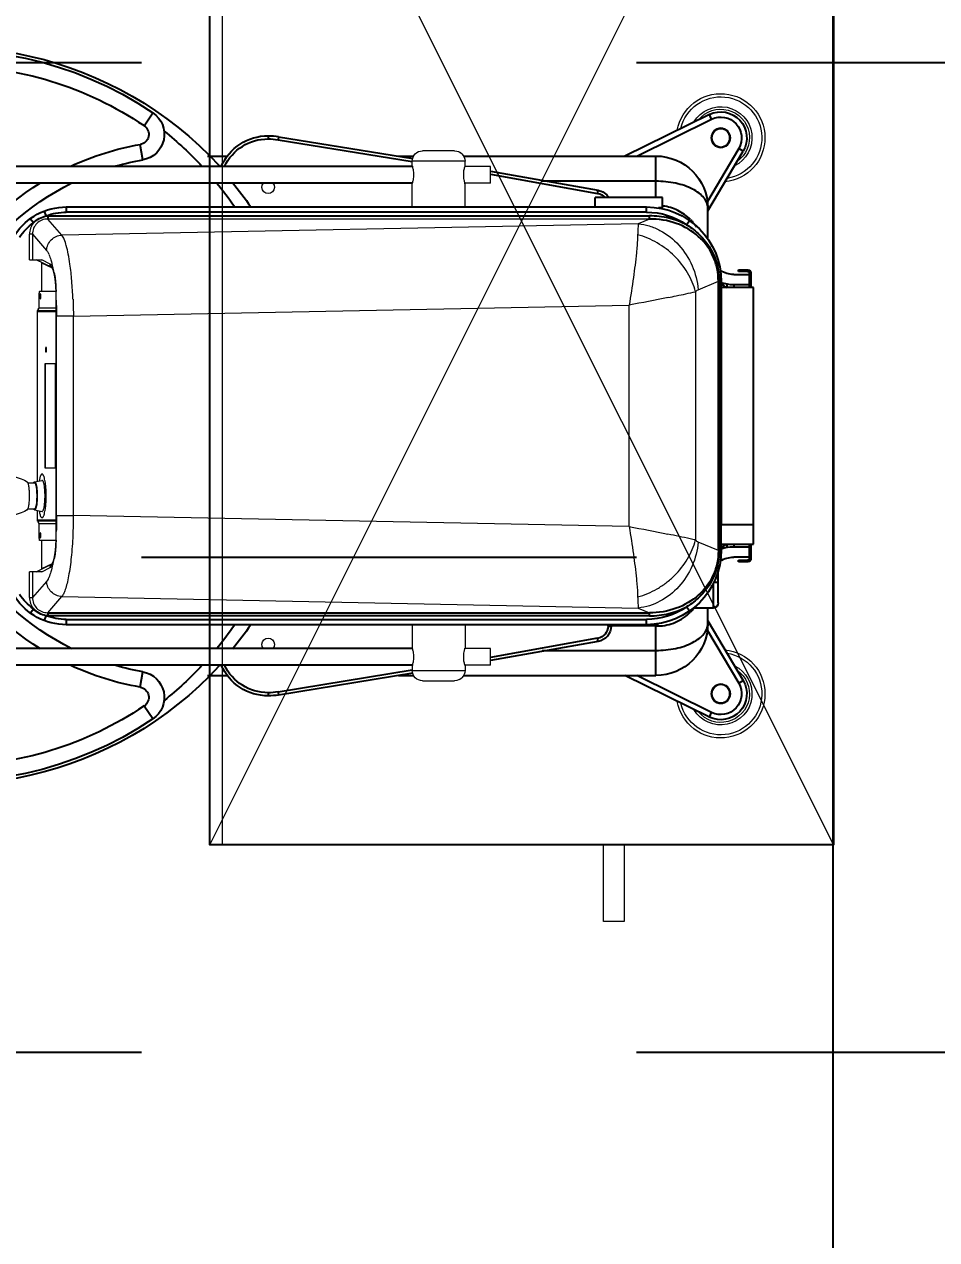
# Model space of a CAD drawing. Header units: millimetres. Extents: x 12325263 to 13848842, y -1463133 to 573208.
# Drawn here: x 12575269 to 12576147, y -838380 to -837210 of the extents above; entities that cross this region are included whole.
import ezdxf
from ezdxf.xclip import XClip

# ---------------------------------------------------------------- set-up
doc = ezdxf.new("R2010")
doc.units = ezdxf.units.MM
doc.header["$LTSCALE"] = 1000
doc.header["$XCLIPFRAME"] = 0
doc.linetypes.add('DASH', pattern=[0.35, 0.25, -0.1])
for name, color, linetype in [('A-ANNO-DIMS', 83, 'Continuous'), ('A-WALL', 5, 'Continuous'), ('fur202301', 252, 'Continuous'), ('WALL', 5, 'Continuous'), ('WALL-SHATCH', 8, 'Continuous'), ('建筑-楼板开洞', 251, 'Continuous')]:
    doc.layers.add(name, color=color, linetype=linetype)
doc.styles.add('_TCH_DIM_T3', font='SIMPLEX.shx', dxfattribs={"width": 0.705882, "bigfont": 'GBCBIG.shx'})
doc.dimstyles.new('_TCH_ARCH&&120', dxfattribs={"dimtxt": 306, "dimasz": 120, "dimexe": 300, "dimexo": 360, "dimgap": 147, "dimtad": 1, "dimdec": 0, "dimzin": 0, "dimdsep": 46, "dimtxsty": '_TCH_DIM_T3', "dimblk": 'ARCHTICK', "dimcen": 0.09, "dimclrt": 7, "dimazin": 2, "dimtfac": 1, "dimtdec": 0, "dimtix": 1, "dimtmove": 2, "dimatfit": 3, "dimfxl": 1, "dimfxlon": 1, "dimtolj": 1, "dimtzin": 0, "dimarcsym": 0})

# ---------------------------------------------------------------- blocks, each defined once
blk = doc.blocks.new('adgshg13-A$C7F010FC0')
at = {"layer": 'WALL-SHATCH'}
h = blk.add_hatch(color=256, dxfattribs=at)
h.dxf.hatch_style = 1
h.paths.add_polyline_path([(-60384.2, -16880.9), (-763.2, 197.5), (12587.6, -13153.3), (12587.6, -157996), (-162964.9, -188820.4), (-171262.4, -180522.9), (-171262.4, -31310.9), (-150707.2, -10755.7), (-131860.1, -7980.9), (-99162.4, -7980.9), (-99162.4, -4980.9), (-76620.4, -4980.9), (-70107.7, -16880.9)], flags=16)
h.paths.add_polyline_path([(-60091.2, -16380.9), (-646.9, 646.9), (12987.6, -12987.6), (12987.6, -158331.9), (-163100.6, -189250.4), (-171662.4, -180688.6), (-171662.4, -31145.2), (-150777.9, -10260.7), (-131896.7, -7480.9), (-99562.4, -7480.9), (-99562.4, -4580.9), (-76365.6, -4580.9), (-69907.5, -16380.9)])
blk = doc.blocks.new('A$C4C7A72D3')
at = {"layer": 'WALL', "color": 1}
blk.add_blockref('adgshg13-A$C7F010FC0', (210433, 205503.6), dxfattribs=at)
blk = doc.blocks.new('asdgag2019062015124153300')
at = {"color": 1, "linetype": 'DASH', "lineweight": 9, "ltscale": 200}
for p, q in [((1200, -600), (0, 0)), ((0, -600), (1200, 0))]:
    blk.add_line(p, q, dxfattribs=at)
at = {"color": 1, "lineweight": 9}
blk.add_line((0, -587.9), (1200, -587.9), dxfattribs=at)
at = {"color": 2}
blk.add_lwpolyline([(0, 0), (1200, 0), (1200, -600), (0, -600)], close=True, dxfattribs=at)
at = {"color": 1, "lineweight": 9}
blk.add_lwpolyline([(1200, -201.2), (1273.8, -201.2), (1273.8, -221.3), (1200, -221.3)], close=True, dxfattribs=at)
blk = doc.blocks.new('asdgag2019061815112355956')
at = {"color": 2}
for p, q in [((230.7, -10.9), (477.7, -10.9)), ((230.7, -41.9), (230.7, -10.9)), ((249.7, -42.1), (249.7, -10.9)), ((477.7, -10.9), (477.7, -42.1)), ((96.9, -25.2), (99.4, -20.9)), ((156.8, -54.9), (99.4, -20.9)), ((213.7, -16.4), (213.7, -25.4)), ((215.2, -25.4), (215.2, -16.4)), ((230.7, -13.4), (216.7, -13.4)), ((216.7, -14.9), (218.2, -14.9)), ((218.2, -14.9), (230.7, -14.9)), ((218.2, -14.9), (218.2, -29.9)), ((228.2, -29.9), (228.2, -14.9)), ((491.7, -13.4), (477.7, -13.4)), ((477.7, -14.9), (490.2, -14.9)), ((480.2, -14.9), (480.2, -29.9)), ((490.2, -14.9), (491.7, -14.9)), ((490.2, -29.9), (490.2, -14.9)), ((493.2, -16.4), (493.2, -25.4)), ((494.7, -25.4), (494.7, -16.4)), ((551.5, -54.9), (608.9, -20.9)), ((608.9, -20.9), (611.5, -25.2)), ((147.7, -55.3), (96.9, -25.2)), ((213.7, -25.4), (215.2, -25.4)), ((230.7, -29.9), (228.2, -29.9)), ((479.3, -29.9), (477.7, -29.9)), ((493.2, -25.4), (494.7, -25.4)), ((611.5, -25.2), (560.6, -55.3)), ((174.2, -44.9), (205.7, -44.9)), ((194.2, -49.2), (194.2, -44.9)), ((224.5, -44.7), (224.5, -43.9)), ((224.5, -44.7), (483.8, -44.7)), ((225.2, -41.9), (483.2, -41.9)), ((225.2, -43.9), (225.2, -41.9)), ((483.2, -43.9), (225.2, -43.9)), ((230.5, -36.9), (227.6, -36.3)), ((228.2, -40.4), (228.2, -39.8)), ((228.2, -39.9), (228.2, -41.9)), ((228.2, -41.8), (228.2, -40.4)), ((230.7, -39.9), (228.9, -39.9)), ((230.7, -36.9), (230.5, -36.9)), ((458.7, -42.1), (249.7, -42.1)), ((458.7, -42.1), (458.7, -41.9)), ((477.7, -42.1), (458.7, -42.1)), ((477.8, -36.9), (477.7, -36.9)), ((479.5, -39.9), (477.7, -39.9)), ((480.8, -36.3), (477.8, -36.9)), ((480.2, -41.9), (480.2, -39.9)), ((480.2, -40), (480.2, -40.8)), ((480.2, -40.8), (480.2, -41.9)), ((483.2, -41.9), (483.2, -43.9)), ((483.8, -43.9), (483.8, -44.7)), ((64.2, -53.4), (68.7, -51.2)), ((64.2, -53.4), (104.2, -134.6)), ((68.7, -51.2), (104.2, -123.2)), ((154.2, -54.9), (169.2, -54.9)), ((192.9, -49.9), (169.2, -49.9)), ((169.2, -49.9), (169.2, -69.1)), ((524.1, -54.9), (554.2, -54.9)), ((604.2, -123.2), (639.6, -51.2)), ((644.1, -53.4), (604.2, -134.6)), ((639.6, -51.2), (644.1, -53.4)), ((166.3, -72.5), (170.4, -75.3)), ((538, -75.3), (542.1, -72.5)), ((104.2, -104.9), (153.9, -104.9)), ((104.2, -289.9), (104.2, -104.9)), ((128.4, -214.2), (128.4, -104.9)), ((152, -104.9), (152, -147.9)), ((553.3, -98.4), (564.2, -98.4)), ((554.2, -98.4), (554.2, -102.2)), ((564.2, -98.4), (564.2, -163.4)), ((564.2, -104.9), (604.2, -104.9)), ((579.9, -104.9), (579.9, -214.2)), ((604.2, -289.9), (604.2, -104.9)), ((153.2, -113.9), (158.2, -113.9)), ((153.2, -113.9), (153.2, -672.1)), ((158.2, -672.1), (158.2, -113.9)), ((161.7, -111.1), (164.7, -111.1)), ((161.7, -111.1), (161.7, -690)), ((164.7, -690), (164.7, -111.1)), ((543.6, -111.1), (546.6, -111.1)), ((546.6, -690), (546.6, -111.1)), ((550.2, -113.9), (555.2, -113.9)), ((550.2, -113.9), (550.2, -672.1)), ((555.2, -672.1), (555.2, -113.9)), ((153.2, -147.9), (151.9, -147.9)), ((151.9, -150.9), (151.9, -147.9)), ((151.9, -150.9), (153.2, -150.9)), ((137.1, -160.5), (118.6, -263.9)), ((140.1, -161), (121.6, -263.9)), ((137.1, -160.5), (140.1, -161)), ((555.2, -163.4), (564.2, -163.4)), ((568.2, -161), (571.2, -160.5)), ((586.7, -263.9), (568.2, -161)), ((589.8, -263.9), (571.2, -160.5)), ((106.4, -338.8), (85.5, -467.8)), ((104.2, -352.6), (104.2, -337.9)), ((114.2, -339), (114.2, -806.9)), ((130.2, -339), (130.2, -806.9)), ((578.2, -339), (578.2, -806.9)), ((594.2, -339), (594.2, -806.9)), ((622.8, -467.8), (601.9, -338.8)), ((604.2, -352.6), (604.2, -337.9)), ((109.4, -339.3), (88.4, -468.3)), ((619.9, -468.3), (599, -339.3)), ((88.4, -468.3), (85.5, -467.8)), ((622.8, -467.8), (619.9, -468.3)), ((87.7, -477.9), (84.7, -477.9)), ((623.7, -477.9), (620.7, -477.9)), ((104.2, -536.1), (104.2, -517.1)), ((604.2, -536.1), (604.2, -517.1)), ((62.5, -588.8), (74.9, -597.2)), ((633.4, -597.2), (645.8, -588.8)), ((93.1, -601.1), (107.8, -598.6)), ((600.5, -598.6), (615.3, -601.1)), ((158.2, -672.1), (153.2, -672.1)), ((555.2, -672.1), (550.2, -672.1)), ((164.7, -690), (161.7, -690)), ((546.6, -690), (543.6, -690)), ((161.8, -691.7), (157.2, -693.5)), ((551.2, -693.5), (546.5, -691.7)), ((164.4, -706.8), (168.5, -703.8)), ((539.8, -703.8), (543.9, -706.8))]:
    blk.add_line(p, q, dxfattribs=at)
at = {"color": 1, "lineweight": 9}
for p, q in [((224.5, -44.7), (232.7, -64.1)), ((475.6, -64.1), (483.8, -44.7)), ((473.6, -66.7), (234.7, -66.7)), ((169.2, -121.8), (164.7, -111.1)), ((543.6, -111.1), (539.1, -121.8)), ((543.6, -111.1), (543.6, -690)), ((180.3, -676.4), (169.2, -121.8)), ((539.1, -121.8), (528.1, -676.4)), ((247.6, -130.6), (460.7, -130.6)), ((247.6, -130.6), (258.3, -665.4)), ((450, -665.4), (460.7, -130.6)), ((114.2, -263.9), (130.2, -263.9)), ((114.2, -263.9), (114.2, -288.7)), ((130.2, -263.9), (130.2, -288.7)), ((578.2, -263.9), (594.2, -263.9)), ((578.2, -263.9), (578.2, -288.7)), ((594.2, -263.9), (594.2, -288.7)), ((113.5, -288.5), (109.2, -288.5)), ((109.2, -339.3), (109.2, -288.5)), ((130.9, -288.5), (130.8, -288.5)), ((153.2, -288.5), (130.8, -288.5)), ((555.2, -288.5), (577.5, -288.5)), ((577.5, -288.5), (577.6, -288.5)), ((577.6, -288.5), (577.5, -288.5)), ((594.8, -288.5), (599.2, -288.5)), ((599.2, -288.5), (599.2, -339.3)), ((99.2, -329.3), (99.2, -298.5)), ((609.2, -298.5), (609.2, -329.3)), ((113.5, -339.3), (109.2, -339.3)), ((113.5, -339.3), (113.6, -339.3)), ((153.2, -339.3), (130.8, -339.3)), ((555.2, -339.3), (577.5, -339.3)), ((594.9, -339.3), (594.8, -339.3)), ((594.8, -339.3), (594.9, -339.3)), ((594.8, -339.3), (599.2, -339.3)), ((450, -665.4), (258.3, -665.4)), ((258.3, -681.4), (258.3, -665.4)), ((450, -665.4), (450, -681.4)), ((164.7, -690), (180.3, -676.4)), ((528.1, -676.4), (543.6, -690)), ((204.2, -701.1), (211.6, -685.8)), ((204.2, -695.8), (208.2, -687.6)), ((211.8, -685.7), (206.9, -695.9)), ((212.4, -685), (213.7, -684.9)), ((213.7, -684.9), (213.7, -684.9)), ((234.2, -681.9), (234.2, -697.6)), ((242, -681.8), (242, -681.9)), ((242, -681.9), (242.9, -681.9)), ((465.5, -681.8), (242.9, -681.8)), ((242.9, -681.9), (242.9, -681.8)), ((242.9, -681.9), (465.5, -681.9)), ((250.7, -698.6), (250.7, -681.9)), ((252.7, -681.9), (252.7, -699.6)), ((253.7, -681.9), (253.7, -699.8)), ((258.3, -681.4), (450, -681.4)), ((303.7, -682.9), (303.7, -692.5)), ((404.7, -682.9), (303.7, -682.9)), ((404.7, -692.5), (404.7, -682.9)), ((454.7, -699.8), (454.7, -681.9)), ((455.7, -699.6), (455.7, -681.9)), ((457.7, -681.9), (457.7, -698.6)), ((465.5, -681.8), (465.5, -681.9)), ((465.5, -681.9), (466.3, -681.9)), ((466.3, -681.8), (466.3, -681.9)), ((474.2, -697.6), (474.2, -681.9)), ((494.6, -684.9), (494.6, -684.9)), ((494.6, -684.9), (495.9, -685)), ((501.4, -695.9), (496.5, -685.7)), ((496.8, -685.8), (504.2, -701.1)), ((500.2, -687.6), (504.2, -695.8)), ((194.9, -691.1), (179.4, -704.6)), ((204.2, -695.8), (204.2, -707.6)), ((234.2, -695.9), (206.9, -695.9)), ((236.7, -698.1), (250.7, -698.1)), ((252.7, -699.6), (250.7, -698.6)), ((252.6, -699.6), (250.9, -698.8)), ((252.7, -699.6), (252.7, -699.7)), ((253.7, -699.8), (263.1, -699.8)), ((263.7, -702.7), (262.2, -695.4)), ((290.7, -702.7), (292.1, -695.4)), ((291.2, -699.8), (454.7, -699.8)), ((303.7, -692.1), (404.7, -692.1)), ((303.7, -692.5), (404.7, -692.5)), ((455.6, -699.7), (455.7, -699.6)), ((457.7, -698.6), (455.7, -699.6)), ((455.7, -699.6), (457.4, -698.8)), ((457.7, -698.1), (471.7, -698.1)), ((501.4, -695.9), (474.2, -695.9)), ((504.2, -707.6), (504.2, -695.8)), ((528.9, -704.6), (513.4, -691.1)), ((204.2, -704.6), (179.4, -704.6)), ((179.4, -707.6), (179.4, -704.6)), ((179.4, -707.6), (204.2, -707.6)), ((263.7, -702.6), (263.7, -702.7)), ((264.7, -709), (264.7, -702.6)), ((289.7, -709), (289.7, -702.6)), ((290.7, -702.7), (290.7, -702.6)), ((528.9, -704.6), (504.2, -704.6)), ((504.2, -707.6), (528.9, -707.6)), ((528.9, -704.6), (528.9, -707.6))]:
    blk.add_line(p, q, dxfattribs=at)
for points in [[(213.7, -684.9), (217, -683.9), (222.2, -682.9), (228.6, -682.1), (235.8, -681.9), (242, -681.9)], [(466.3, -681.9), (472.3, -681.9), (479.4, -682.1), (485.9, -682.8), (491.2, -683.9), (494.6, -684.9)]]:
    blk.add_lwpolyline(points, dxfattribs=at)
for centre, radius in [((86.7, -42.4), 9.5), ((86.7, -42.4), 8.5), ((621.7, -42.4), 9.5), ((621.7, -42.4), 8.5)]:
    blk.add_circle(centre, radius, dxfattribs=at)
for centre, radius, start, end in [((86.7, -42.4), 42.5, 5.4356, 260.107), ((621.7, -42.4), 42.5, 279.893, 174.5644), ((86.7, -42.4), 39.5, 8.6369, 256.8057), ((621.7, -42.4), 39.5, 283.1774, 171.2562), ((86.7, -42.4), 30, 26.0149, 239.3844), ((86.7, -42.4), 27.6, 34.49, 230.9224), ((621.7, -42.4), 30, 300.6156, 153.9851), ((621.7, -42.4), 27.6, 309.0776, 145.51), ((-3575.7, -862.4), 3892.8, 10.8345, 11.3962), ((4644.2, -933.1), 4259.8, 168.6279, 169.1413), ((109.2, -298.5), 10, 90, 180), ((103.2, -294.7), 3, 126.7139, 168.4425), ((120.8, -261.1), 29.2, 288.6165, 289.8267), ((587.4, -261.3), 29, 250.158, 251.388), ((599.2, -298.5), 10, 0, 90), ((605.2, -294.7), 3, 11.5575, 53.2861), ((109.2, -329.3), 10, 180, 270), ((123.5, -366.7), 29.2, 108.6165, 109.8267), ((584.9, -366.5), 29, 70.158, 71.388), ((599.2, -329.3), 10, 270, 0), ((134.2, -477.9), 6, 227.6802, 132.3421), ((574.2, -477.9), 6, 47.6802, 312.3421), ((260, -1129.4), 464, 90.2078, 92.2332), ((448.3, -1130), 464.7, 87.769, 89.7935), ((208.7, -711.6), 24.9, 113.7936, 115.6607), ((208.3, -683.7), 3.86, 314.1295, 325.9802), ((234.5, -802.3), 119.4, 101.0648, 101.2525), ((235.4, -806.7), 123.8, 100.6791, 101.0636), ((223.9, -712.8), 30, 110.3834, 112.4252), ((244.8, -555.6), 126.2, 268.7228, 269.1132), ((258.3, -1019.9), 338.5, 89.9972, 92.6201), ((450.1, -1015.2), 333.7, 87.3637, 90.0236), ((463.5, -555.6), 126.2, 270.8874, 271.2772), ((484, -713.8), 31.1, 67.5986, 69.5719), ((472.6, -808.5), 125.7, 78.9396, 79.3184), ((473.5, -803.6), 120.7, 78.7171, 78.9385), ((500, -683.7), 3.86, 214.7757, 225.8726), ((499.5, -711.8), 25.1, 64.3479, 66.2009), ((257.8, -694.8), 1.84, 222.1702, 224.9005), ((262.7, -695.4), 0.538, 171.1312, 175.3511), ((262.7, -695.4), 0.553, 168.5293, 171.1348), ((262.7, -695.4), 0.58, 162.8351, 168.4977), ((262.7, -695.4), 0.528, 175.3577, 179.9944), ((262.7, -695.4), 0.536, 180.0561, 190.3795), ((291.6, -695.4), 0.58, 11.5023, 17.1304), ((291.6, -695.4), 0.538, 4.6325, 8.8528), ((291.6, -695.4), 0.553, 8.8492, 11.4713), ((291.6, -695.4), 0.528, 0.0056, 4.6259), ((291.6, -695.4), 0.536, 349.5373, 359.9427), ((416.4, -693.9), 2.59, 104.3279, 106.7417), ((416.4, -688.9), 2.59, 253.2583, 255.6721), ((419.1, -693.9), 2.62, 73.2747, 75.8108), ((419.1, -688.9), 2.62, 284.1892, 286.7253), ((306, -734.1), 48.8, 149.9046, 180.0184), ((248.4, -734.1), 48.8, 359.9816, 30.0954)]:
    blk.add_arc(centre, radius, start, end, dxfattribs=at)
at = {"color": 2}
for centre, radius, start, end in [((86.7, -42.4), 25, 59.3468, 206.2026), ((86.7, -42.4), 20, 59.3468, 206.2026), ((216.7, -16.4), 3, 90, 180), ((216.7, -16.4), 1.5, 90, 180), ((491.7, -16.4), 3, 0, 90), ((491.7, -16.4), 1.5, 0, 90), ((621.7, -42.4), 25, 333.7974, 120.6532), ((621.7, -42.4), 20, 333.7974, 120.6532), ((193.2, -29.9), 25, 328.3586, 0), ((193.2, -29.9), 35, 339.8745, 0), ((515.2, -29.9), 35, 180, 200.1255), ((515.2, -29.9), 25, 180, 211.6415), ((225.2, -113.9), 72, 90, 180), ((174.2, -49.9), 5, 90, 180), ((225.2, -222.5), 178.7, 90, 90.2086), ((228.9, -42.9), 3, 90, 148.4973), ((163.7, -28.3), 64.6, 347.8541, 349.19), ((151.6, -27.7), 76.7, 349.3327, 349.5482), ((153.2, -28), 75.1, 349.5461, 350.5091), ((479.5, -42.9), 3, 20.0052, 90), ((552, -28.6), 71.9, 189.4072, 189.5877), ((553.6, -28.3), 73.6, 189.5909, 190.6255), ((543.5, -28.5), 63.5, 190.8127, 191.323), ((544.9, -28.3), 64.9, 191.3247, 192.1276), ((483.2, -113.9), 72, 0, 90), ((483.2, -222.5), 178.7, 89.7914, 90), ((154.2, -104.9), 50, 90, 180), ((554.2, -104.9), 50, 0, 90), ((204.3, -109.6), 54.5, 132.6405, 135.697), ((205.6, -111), 56.3, 130.3041, 132.6448), ((502, -111.8), 57.4, 47.3861, 53.4679), ((503.5, -110.1), 55.2, 44.3061, 47.3245), ((225.2, -113.9), 67, 144.8766, 180), ((483.2, -113.9), 67, 0, 35.1234), ((143.5, 202.4), 305.5, 271.598, 271.9948), ((-42, -104.9), 194, 359.9999, 0.5905), ((151.9, -162.9), 15, 90, 170.7846), ((151.9, -162.9), 12, 90, 170.7846), ((556.4, -162.9), 15, 9.2154, 58.6127), ((556.4, -162.9), 12, 9.2154, 49.6854), ((147.7, -477.9), 63, 170.7846, 180), ((560.7, -477.9), 63, 0, 9.2154), ((134.2, -477.9), 49.5, 180, 246.1047), ((147.7, -477.9), 60, 170.7846, 180), ((134.2, -477.9), 46.5, 180, 244.4799), ((574.2, -477.9), 46.5, 295.5201, 0), ((574.2, -477.9), 49.5, 293.8953, 0), ((560.7, -477.9), 60, 0, 9.2154), ((354.2, -785.9), 354, 124.6212, 129.3634), ((354.2, -785.9), 354, 50.6366, 55.3788), ((354.2, -798.9), 352, 124.8258, 129.597), ((354.2, -798.9), 352, 50.4015, 55.1749), ((354.2, -785.9), 355, 132.7044, 47.2956), ((354.2, -798.9), 352, 133.0396, 141.0843), ((354.2, -798.9), 352, 38.9138, 46.9595), ((83.2, -602.8), 25, 9.8296, 145.9585), ((625.1, -602.8), 25, 34.0415, 170.1704), ((354.2, -785.9), 352, 145.9585, 231.8136), ((83.2, -602.8), 10, 9.8296, 145.9585), ((354.2, -785.9), 352, 308.1864, 34.0415), ((625.1, -602.8), 10, 34.0415, 170.1704), ((354.2, -785.9), 337, 145.9585, 179.896), ((354.2, -555.9), 265, 189.8296, 204.9634), ((354.2, -555.9), 250, 189.8296, 195.8999), ((354.2, -555.9), 265, 335.0303, 350.1704), ((354.2, -555.9), 250, 344.1001, 350.1704), ((354.2, -785.9), 337, 0.104, 34.0415), ((354.2, -555.9), 250, 206.3051, 333.6949), ((212.2, -672.1), 59, 180, 236.4593), ((212.2, -672.1), 54, 180, 201.2301), ((496.2, -672.1), 59, 303.5407, 0), ((496.2, -672.1), 54, 338.7699, 0), ((179.7, -690), 17.9, 180.0046, 185.4171), ((528.6, -690), 18, 354.6019, 359.9961), ((354.2, -555.9), 265, 212.1482, 327.8507), ((212.2, -672.1), 54, 216.0082, 236.4593), ((496.2, -672.1), 54, 303.5407, 323.9918)]:
    blk.add_arc(centre, radius, start, end, dxfattribs=at)
at = {"color": 1, "lineweight": 9}
for centre, major_axis, start_param, end_param in [((206.8, -699), (1.34, 2.76), 0.44242, 0.516032), ((501.5, -699), (-1.34, 2.76), -0.516033, -0.44242)]:
    blk.add_ellipse(centre, major_axis=major_axis, ratio=0.97819, start_param=start_param, end_param=end_param, dxfattribs=at)
at = {"color": 2}
for points, knots in [([(224.5, -43.9), (219, -43.9), (207.8, -45.4), (192.5, -52), (179.6, -62.2), (173.1, -70.8), (170.3, -75.4)], [0, 0, 0, 0, 0.254476, 0.50775, 0.75622, 1, 1, 1, 1]), ([(224.5, -44.7), (220.5, -44.7), (212.4, -45.5), (200.9, -49.2), (190.5, -55.3), (184.5, -60.7), (181.8, -63.7)], [0, 0, 0, 0, 0.251085, 0.499588, 0.748262, 1, 1, 1, 1]), ([(224.5, -41.9), (224.5, -41.9), (224.4, -42), (224.5, -42.1), (224.5, -42.1)], [0, 0, 0, 0, 0.253137, 1, 1, 1, 1]), ([(224.5, -42.1), (224.5, -42.2), (224.5, -42.8), (224.5, -43.4), (224.5, -43.9)], [0, 0, 0, 0, 0.16505, 1, 1, 1, 1]), ([(230.5, -36.9), (230.4, -37.3), (229.9, -38.3), (229.3, -39.3), (228.9, -39.9)], [0, 0, 0, 0, 0.362465, 1, 1, 1, 1]), ([(479.5, -39.9), (479.4, -39.8), (478.7, -38.9), (478.2, -37.9), (477.8, -36.9)], [0, 0, 0, 0, 0.084157, 1, 1, 1, 1]), ([(483.8, -43.9), (483.8, -43.4), (483.9, -42.8), (483.8, -42.1), (483.9, -41.9)], [0, 0, 0, 0, 0.710983, 1, 1, 1, 1]), ([(538, -75.3), (535.3, -70.8), (528.7, -62.2), (515.8, -52), (500.5, -45.4), (489.4, -43.9), (483.8, -43.9)], [0, 0, 0, 0, 0.243785, 0.492256, 0.745528, 1, 1, 1, 1]), ([(483.8, -44.7), (487.8, -44.7), (495.9, -45.5), (507.4, -49.2), (517.9, -55.3), (530.1, -66.3), (541, -85.1), (543.7, -102.4), (543.6, -111.1)], [0, 0, 0, 0, 0.121573, 0.241883, 0.362314, 0.484198, 0.735188, 1, 1, 1, 1]), ([(483.9, -41.9), (483.9, -41.9), (483.9, -41.9), (483.9, -41.9), (483.9, -41.9)], [0, 0, 0, 0, 0.722305, 1, 1, 1, 1]), ([(136, -69.5), (137.1, -67.4), (139.5, -63.4), (143.9, -58.7), (148.9, -55.6), (152.5, -54.9), (154.2, -54.9)], [0, 0, 0, 0, 0.299897, 0.562015, 0.791048, 1, 1, 1, 1]), ([(554.2, -54.9), (555.9, -54.9), (559.5, -55.6), (564.4, -58.7), (568.8, -63.4), (571.3, -67.4), (572.4, -69.5)], [0, 0, 0, 0, 0.208952, 0.437985, 0.700103, 1, 1, 1, 1]), ([(128.4, -104.9), (128.4, -98.5), (129.6, -86.3), (133.3, -74.6), (136, -69.5)], [0, 0, 0, 0, 0.528573, 1, 1, 1, 1]), ([(181.8, -63.7), (176.2, -69.9), (167.4, -85.1), (164.6, -102.4), (164.7, -111.1)], [0, 0, 0, 0, 0.486636, 1, 1, 1, 1]), ([(572.4, -69.5), (575, -74.6), (578.7, -86.3), (579.9, -98.5), (579.9, -104.9)], [0, 0, 0, 0, 0.471427, 1, 1, 1, 1]), ([(152, -102.9), (152, -97.1), (154.4, -85.4), (161.3, -75.7), (165.3, -71.6)], [0, 0, 0, 0, 0.498939, 1, 1, 1, 1]), ([(161.7, -111.1), (161.7, -104.8), (163.1, -92.4), (167.5, -80.7), (170.4, -75.3)], [0, 0, 0, 0, 0.508197, 1, 1, 1, 1]), ([(538, -75.3), (540.8, -80.7), (545.2, -92.4), (546.6, -104.8), (546.6, -111.1)], [0, 0, 0, 0, 0.491755, 1, 1, 1, 1]), ([(543, -71.6), (546.5, -75.2), (552.6, -83.4), (555.5, -93.2), (556.1, -98.2)], [0, 0, 0, 0, 0.501287, 1, 1, 1, 1]), ([(161.8, -691.7), (162.3, -693.9), (163.9, -698.4), (166.8, -702.2), (168.5, -703.8)], [0, 0, 0, 0, 0.499932, 1, 1, 1, 1]), ([(539.8, -703.8), (541.5, -702.2), (544.4, -698.4), (546, -693.9), (546.5, -691.7)], [0, 0, 0, 0, 0.499999, 1, 1, 1, 1])]:
    blk.add_open_spline(points, degree=3, knots=knots, dxfattribs=at)
at = {"color": 1, "lineweight": 9}
for points, knots in [([(179.9, -122.4), (181.7, -115.8), (185.7, -106.2), (193.4, -94.8), (202.5, -84.3), (215.9, -73.7), (228.4, -68.3), (234.7, -66.7)], [0, 0, 0, 0, 0.249411, 0.377602, 0.506297, 0.759396, 1, 1, 1, 1]), ([(232.7, -64.1), (224.8, -64.8), (209.2, -68.8), (195.7, -77.5), (189.8, -82.8)], [0, 0, 0, 0, 0.500338, 1, 1, 1, 1]), ([(232.7, -64.1), (232.8, -64.3), (233.3, -65.3), (234.1, -66.2), (234.7, -66.7)], [0, 0, 0, 0, 0.23123, 1, 1, 1, 1]), ([(234.7, -66.7), (235.1, -68.4), (237, -77.2), (238.9, -86.1), (240.3, -93.2)], [0, 0, 0, 0, 0.195467, 1, 1, 1, 1]), ([(468, -93.2), (468.6, -90.5), (470.4, -81.7), (472.2, -72.9), (473.6, -66.7)], [0, 0, 0, 0, 0.300574, 1, 1, 1, 1]), ([(473.6, -66.7), (473.8, -66.5), (474.6, -65.8), (475.3, -64.8), (475.6, -64.1)], [0, 0, 0, 0, 0.272031, 1, 1, 1, 1]), ([(473.6, -66.7), (479.9, -68.3), (492.5, -73.7), (508.6, -86.5), (521.2, -103), (526.7, -115.8), (528.4, -122.4)], [0, 0, 0, 0, 0.240737, 0.493983, 0.750473, 1, 1, 1, 1]), ([(518.5, -82.8), (512.6, -77.5), (499.1, -68.8), (483.5, -64.8), (475.6, -64.1)], [0, 0, 0, 0, 0.499669, 1, 1, 1, 1]), ([(189.8, -82.8), (184.2, -88), (174.7, -99.9), (170, -114.5), (169.2, -121.8)], [0, 0, 0, 0, 0.512141, 1, 1, 1, 1]), ([(539.1, -121.8), (538.8, -118.2), (537.2, -111), (531.4, -97.1), (524.1, -88), (518.5, -82.8)], [0, 0, 0, 0, 0.241461, 0.489007, 1, 1, 1, 1]), ([(179.9, -122.4), (177.8, -122.3), (174.2, -122.2), (170.6, -121.9), (169.2, -121.8)], [0, 0, 0, 0, 0.60563, 1, 1, 1, 1]), ([(197.3, -123.6), (195.6, -123.5), (189.9, -122.9), (184.1, -122.5), (179.9, -122.4)], [0, 0, 0, 0, 0.283814, 1, 1, 1, 1]), ([(247.6, -130.6), (238.8, -129.1), (222, -126.5), (205.2, -124.4), (197.3, -123.6)], [0, 0, 0, 0, 0.531331, 1, 1, 1, 1]), ([(511, -123.6), (503.1, -124.4), (486.3, -126.5), (469.6, -129.1), (460.7, -130.6)], [0, 0, 0, 0, 0.468665, 1, 1, 1, 1]), ([(528.4, -122.4), (527.2, -122.4), (521.4, -122.7), (515.6, -123.2), (511, -123.6)], [0, 0, 0, 0, 0.214593, 1, 1, 1, 1]), ([(539.1, -121.8), (537.7, -121.9), (534.2, -122.2), (530.6, -122.3), (528.4, -122.4)], [0, 0, 0, 0, 0.39437, 1, 1, 1, 1]), ([(114.2, -288.7), (114.1, -288.7), (113.9, -288.6), (113.7, -288.6), (113.6, -288.6), (113.6, -288.5), (113.5, -288.5), (113.5, -288.5), (113.5, -288.5), (113.5, -288.5)], [0, 0, 0, 0, 0.432795, 0.604848, 0.746401, 0.856937, 0.936167, 0.983884, 1, 1, 1, 1]), ([(122.2, -290.1), (120.5, -290.1), (117.8, -289.8), (115.2, -289.1), (114.2, -288.7)], [0, 0, 0, 0, 0.598907, 1, 1, 1, 1]), ([(130.2, -288.7), (129.1, -289.1), (126.5, -289.8), (123.8, -290.1), (122.2, -290.1)], [0, 0, 0, 0, 0.401693, 1, 1, 1, 1]), ([(586.2, -290.1), (584.5, -290.1), (581.8, -289.8), (579.2, -289.1), (578.2, -288.7)], [0, 0, 0, 0, 0.598228, 1, 1, 1, 1]), ([(594.2, -288.7), (593.1, -289.1), (590.5, -289.8), (587.8, -290.1), (586.2, -290.1)], [0, 0, 0, 0, 0.402213, 1, 1, 1, 1]), ([(594.9, -288.5), (594.8, -288.5), (594.8, -288.5), (594.8, -288.5), (594.7, -288.5), (594.6, -288.6), (594.4, -288.6), (594.3, -288.7), (594.2, -288.7)], [0, 0, 0, 0, 0.016286, 0.064266, 0.143744, 0.25439, 0.567606, 1, 1, 1, 1]), ([(114.2, -339.1), (115.2, -338.7), (117.8, -338), (120.5, -337.7), (122.2, -337.7)], [0, 0, 0, 0, 0.401693, 1, 1, 1, 1]), ([(122.2, -337.7), (123.8, -337.7), (126.5, -338), (129.1, -338.7), (130.2, -339.1)], [0, 0, 0, 0, 0.598907, 1, 1, 1, 1]), ([(130.2, -339.1), (130.3, -339.1), (130.4, -339.1), (130.6, -339.2), (130.7, -339.2), (130.7, -339.3), (130.8, -339.3), (130.8, -339.3), (130.9, -339.3), (130.9, -339.3)], [0, 0, 0, 0, 0.432795, 0.604848, 0.746401, 0.856937, 0.936167, 0.983884, 1, 1, 1, 1]), ([(577.5, -339.3), (577.5, -339.3), (577.5, -339.3), (577.5, -339.3), (577.6, -339.3), (577.7, -339.2), (577.9, -339.1), (578.1, -339.1), (578.2, -339)], [0, 0, 0, 0, 0.016286, 0.064266, 0.143744, 0.25439, 0.567606, 1, 1, 1, 1]), ([(578.2, -339), (579.2, -338.7), (581.8, -338), (584.5, -337.7), (586.2, -337.7)], [0, 0, 0, 0, 0.402213, 1, 1, 1, 1]), ([(586.2, -337.7), (587.8, -337.7), (590.5, -338), (593.1, -338.7), (594.2, -339.1)], [0, 0, 0, 0, 0.598227, 1, 1, 1, 1]), ([(241.9, -665.7), (234.8, -666), (221.4, -666.8), (205.6, -668.8), (194.9, -670.9), (188.7, -672.5), (183.9, -674.2), (181.2, -675.6), (180.3, -676.4)], [0, 0, 0, 0, 0.341782, 0.635867, 0.757747, 0.859847, 0.940716, 1, 1, 1, 1]), ([(466.4, -665.7), (472.3, -666), (483.6, -666.6), (494.9, -667.8), (500.1, -668.6)], [0, 0, 0, 0, 0.527129, 1, 1, 1, 1]), ([(180.3, -676.4), (180.3, -678.2), (181.2, -682), (183.4, -685.2), (184.8, -686.6)], [0, 0, 0, 0, 0.497836, 1, 1, 1, 1]), ([(500.1, -668.6), (503.4, -669), (509.4, -670), (517.4, -671.8), (523.5, -673.8), (526.9, -675.4), (528.1, -676.4)], [0, 0, 0, 0, 0.339612, 0.62316, 0.843991, 1, 1, 1, 1]), ([(523.6, -686.6), (524.9, -685.2), (527.1, -682), (528, -678.2), (528.1, -676.4)], [0, 0, 0, 0, 0.502164, 1, 1, 1, 1]), ([(179.4, -704.6), (177.5, -704.6), (173.6, -703.9), (168.6, -700.7), (165.4, -695.8), (164.7, -691.9), (164.7, -690)], [0, 0, 0, 0, 0.252789, 0.501268, 0.749037, 1, 1, 1, 1]), ([(184.8, -686.6), (186.1, -687.9), (189.3, -690.1), (193, -691), (194.9, -691.1)], [0, 0, 0, 0, 0.502833, 1, 1, 1, 1]), ([(197.9, -689.2), (197.6, -689.4), (196.6, -689.9), (195.6, -690.5), (194.9, -691.1)], [0, 0, 0, 0, 0.28504, 1, 1, 1, 1]), ([(211.2, -685.3), (208.8, -685.7), (204.6, -686.7), (200.4, -688.1), (198.7, -688.9)], [0, 0, 0, 0, 0.560098, 1, 1, 1, 1]), ([(208.2, -687.6), (208.3, -687.2), (209, -686.5), (209.9, -686.1), (210.4, -685.8)], [0, 0, 0, 0, 0.413226, 1, 1, 1, 1]), ([(208.2, -687.6), (208.7, -687.6), (209.7, -687.4), (210.6, -686.9), (211, -686.5)], [0, 0, 0, 0, 0.502103, 1, 1, 1, 1]), ([(210.4, -685.8), (210.4, -685.8), (210.7, -685.7), (211, -685.5), (211.3, -685.5)], [0, 0, 0, 0, 0.238443, 1, 1, 1, 1]), ([(211.3, -685.5), (211.3, -685.4), (211.7, -685.3), (212.1, -685.1), (212.4, -685)], [0, 0, 0, 0, 0.238332, 1, 1, 1, 1]), ([(211.5, -685.8), (211.5, -685.9), (211.3, -686), (211.5, -685.9), (211.5, -685.8)], [0, 0, 0, 0, 0.425027, 1, 1, 1, 1]), ([(211.5, -685.8), (211.6, -685.8), (211.9, -685.6), (212.2, -685.5), (212.5, -685.3)], [0, 0, 0, 0, 0.167672, 1, 1, 1, 1]), ([(212.5, -685.3), (212.6, -685.3), (213, -685.1), (213.4, -685), (213.7, -684.9)], [0, 0, 0, 0, 0.221979, 1, 1, 1, 1]), ([(213.4, -684.6), (217.3, -683.2), (226.9, -681.4), (236.5, -681.7), (242, -681.8)], [0, 0, 0, 0, 0.425595, 1, 1, 1, 1]), ([(466.3, -681.8), (471.9, -681.7), (481.5, -681.4), (491.1, -683.2), (494.9, -684.6)], [0, 0, 0, 0, 0.574752, 1, 1, 1, 1]), ([(494.6, -684.9), (494.8, -684.9), (495.3, -685.1), (495.7, -685.3), (496.1, -685.5)], [0, 0, 0, 0, 0.28727, 1, 1, 1, 1]), ([(495.9, -685), (496, -685.1), (496.4, -685.2), (496.8, -685.4), (497.1, -685.5)], [0, 0, 0, 0, 0.262455, 1, 1, 1, 1]), ([(496.1, -685.5), (496.2, -685.5), (496.4, -685.6), (496.6, -685.7), (496.8, -685.8)], [0, 0, 0, 0, 0.320517, 1, 1, 1, 1]), ([(509.6, -688.9), (507.9, -688.1), (503.8, -686.7), (499.5, -685.7), (497.1, -685.3)], [0, 0, 0, 0, 0.439863, 1, 1, 1, 1]), ([(497.4, -686.5), (497.7, -686.9), (498.6, -687.4), (499.7, -687.6), (500.2, -687.6)], [0, 0, 0, 0, 0.497897, 1, 1, 1, 1]), ([(498, -685.8), (498.5, -686.1), (499.3, -686.5), (500, -687.2), (500.2, -687.6)], [0, 0, 0, 0, 0.586774, 1, 1, 1, 1]), ([(513.4, -691.1), (513.2, -690.9), (512.3, -690.2), (511.2, -689.6), (510.4, -689.2)], [0, 0, 0, 0, 0.216141, 1, 1, 1, 1]), ([(513.4, -691.1), (515.3, -691), (519, -690.1), (522.2, -687.9), (523.6, -686.6)], [0, 0, 0, 0, 0.497167, 1, 1, 1, 1]), ([(543.6, -690), (543.7, -691.9), (542.9, -695.8), (539.7, -700.7), (534.7, -703.9), (530.8, -704.6), (528.9, -704.6)], [0, 0, 0, 0, 0.251009, 0.49875, 0.747257, 1, 1, 1, 1]), ([(234.2, -697.6), (234.2, -697.6), (234.2, -697.7), (234.5, -697.8), (235, -698), (235.7, -698), (236.3, -698.1), (236.7, -698.1)], [0, 0, 0, 0, 0.039624, 0.103777, 0.319606, 0.632908, 1, 1, 1, 1]), ([(236.7, -697), (236.7, -697), (236.7, -696.9), (237, -696.8), (237.5, -696.7), (238.2, -696.6), (239.2, -696.5), (240.1, -696.6), (240.8, -696.7), (241.4, -696.8), (241.6, -696.9), (241.7, -697), (241.7, -697)], [0, 0, 0, 0, 0.019813, 0.051892, 0.159799, 0.316471, 0.499984, 0.683498, 0.840183, 0.948104, 0.980187, 1, 1, 1, 1]), ([(241.7, -697), (241.7, -697.1), (241.6, -697.1), (241.4, -697.3), (240.8, -697.4), (240.1, -697.5), (239.2, -697.5), (238.2, -697.5), (237.5, -697.4), (237, -697.3), (236.7, -697.1), (236.7, -697.1), (236.7, -697)], [0, 0, 0, 0, 0.019813, 0.051892, 0.159799, 0.316471, 0.499984, 0.683498, 0.840183, 0.948104, 0.980187, 1, 1, 1, 1]), ([(250.7, -698.6), (250.7, -698.6), (250.7, -698.7), (250.8, -698.8), (250.8, -698.8), (250.9, -698.8)], [0, 0, 0, 0, 0.174044, 0.513701, 1, 1, 1, 1]), ([(252.7, -699.7), (252.9, -699.7), (253.2, -699.8), (253.5, -699.8), (253.7, -699.8)], [0, 0, 0, 0, 0.404208, 1, 1, 1, 1]), ([(256.2, -695.4), (256.2, -695.3), (256.3, -695), (256.6, -694.6), (257.1, -694.2), (257.8, -693.9), (258.7, -693.5), (260.2, -693.1), (262.5, -692.6), (265.6, -692.1), (269.2, -691.7), (273.1, -691.5), (277.2, -691.4), (281.2, -691.5), (285.1, -691.7), (288.7, -692.1), (291.8, -692.6), (294.1, -693.1), (295.6, -693.5), (296.5, -693.9), (297.2, -694.2), (297.7, -694.6), (298.1, -695), (298.2, -695.3), (298.2, -695.4)], [0, 0, 0, 0, 0.009101, 0.020203, 0.034459, 0.052324, 0.073923, 0.099216, 0.160253, 0.233612, 0.316745, 0.406645, 0.500001, 0.593357, 0.683256, 0.766388, 0.839746, 0.900784, 0.926076, 0.947676, 0.965543, 0.979798, 0.990898, 1, 1, 1, 1]), ([(256.3, -695.8), (256.2, -695.7), (256.2, -695.6), (256.2, -695.5), (256.2, -695.4)], [0, 0, 0, 0, 0.263276, 1, 1, 1, 1]), ([(256.5, -696.1), (256.4, -696), (256.4, -696), (256.3, -695.9), (256.3, -695.8)], [0, 0, 0, 0, 0.267368, 1, 1, 1, 1]), ([(258.9, -697.3), (258.4, -697.2), (257.6, -696.9), (256.8, -696.4), (256.5, -696.1)], [0, 0, 0, 0, 0.585391, 1, 1, 1, 1]), ([(262.7, -698.3), (262, -698.1), (260.7, -697.9), (259.5, -697.5), (258.9, -697.3)], [0, 0, 0, 0, 0.543366, 1, 1, 1, 1]), ([(262.2, -695.3), (262.2, -695.2), (262.2, -695.1), (262.3, -695.1), (262.3, -695)], [0, 0, 0, 0, 0.234977, 1, 1, 1, 1]), ([(262.3, -695), (262.3, -695), (262.4, -695), (262.4, -694.9), (262.5, -694.9)], [0, 0, 0, 0, 0.236886, 1, 1, 1, 1]), ([(262.5, -694.9), (262.7, -694.7), (263.3, -694.3), (264.4, -693.9), (265.9, -693.5), (267.7, -693.2), (269.8, -692.9), (273, -692.7), (277.2, -692.5), (281.3, -692.7), (284.5, -692.9), (286.6, -693.2), (288.4, -693.5), (289.9, -693.9), (291.1, -694.3), (291.7, -694.7), (291.9, -694.9)], [0, 0, 0, 0, 0.028397, 0.068607, 0.120383, 0.182624, 0.253739, 0.331792, 0.49982, 0.667875, 0.745961, 0.817121, 0.879418, 0.931258, 0.971537, 1, 1, 1, 1]), ([(290.7, -702.6), (290.7, -702.5), (290.6, -702.3), (290.4, -702), (290.1, -701.8), (289.6, -701.6), (289, -701.4), (288.4, -701.1), (287.6, -701), (286.3, -700.7), (284.6, -700.4), (282.3, -700.2), (279.8, -700.1), (277.2, -700), (274.6, -700.1), (272.1, -700.2), (269.8, -700.4), (268, -700.7), (266.8, -701), (266, -701.1), (265.3, -701.4), (264.7, -701.6), (264.3, -701.8), (263.9, -702), (263.7, -702.3), (263.7, -702.5), (263.7, -702.6)], [0, 0, 0, 0, 0.009097, 0.02021, 0.034466, 0.052328, 0.073925, 0.099219, 0.128068, 0.160268, 0.233624, 0.316754, 0.406649, 0.500001, 0.593353, 0.683248, 0.766376, 0.839731, 0.871931, 0.90078, 0.926074, 0.947672, 0.965533, 0.97979, 0.990903, 1, 1, 1, 1]), ([(264.7, -702.6), (264.7, -702.5), (264.7, -702.3), (264.9, -702.1), (265.2, -701.9), (265.6, -701.7), (266.2, -701.4), (266.8, -701.3), (267.5, -701.1), (268.7, -700.8), (270.3, -700.6), (272.4, -700.4), (274.8, -700.3), (277.2, -700.2), (279.6, -700.3), (281.9, -700.4), (284, -700.6), (285.6, -700.8), (286.8, -701.1), (287.5, -701.3), (288.2, -701.4), (288.7, -701.7), (289.1, -701.9), (289.4, -702.1), (289.6, -702.3), (289.7, -702.5), (289.7, -702.6)], [0, 0, 0, 0, 0.009096, 0.02021, 0.034467, 0.052327, 0.073925, 0.099218, 0.128068, 0.160267, 0.233623, 0.316753, 0.406649, 0.500001, 0.593353, 0.683248, 0.766377, 0.839731, 0.87193, 0.90078, 0.926073, 0.947672, 0.965532, 0.97979, 0.990904, 1, 1, 1, 1]), ([(298.2, -695.4), (298.2, -695.5), (298.1, -695.8), (297.7, -696.2), (297.2, -696.6), (296.4, -697), (295.5, -697.3), (293.9, -697.8), (292.5, -698.1), (291.6, -698.3)], [0, 0, 0, 0, 0.055626, 0.124193, 0.212936, 0.324585, 0.459782, 0.618165, 1, 1, 1, 1]), ([(291.9, -694.9), (291.9, -694.9), (291.9, -694.9), (292, -695), (292, -695)], [0, 0, 0, 0, 0.264061, 1, 1, 1, 1]), ([(292, -695), (292, -695), (292.1, -695.1), (292.1, -695.2), (292.1, -695.3)], [0, 0, 0, 0, 0.267662, 1, 1, 1, 1]), ([(415.3, -691.6), (415.3, -691.6), (415.4, -691.5), (415.5, -691.4), (415.6, -691.4)], [0, 0, 0, 0, 0.345084, 1, 1, 1, 1]), ([(420.3, -691.6), (420.3, -691.7), (420.2, -691.7), (420, -691.8), (419.8, -691.9), (419.4, -692), (418.7, -692.1), (417.8, -692.1), (416.9, -692.1), (416.2, -692), (415.7, -691.9), (415.5, -691.8), (415.3, -691.7), (415.3, -691.7), (415.3, -691.6)], [0, 0, 0, 0, 0.019806, 0.051874, 0.098795, 0.159914, 0.316533, 0.499984, 0.683436, 0.840068, 0.901194, 0.948122, 0.980194, 1, 1, 1, 1]), ([(415.7, -691.4), (416, -691.3), (416.7, -691.2), (417.8, -691.1), (418.8, -691.2), (419.5, -691.3), (419.8, -691.4)], [0, 0, 0, 0, 0.220818, 0.499439, 0.778356, 1, 1, 1, 1]), ([(415.7, -691.4), (416, -691.5), (416.7, -691.6), (417.8, -691.6), (418.8, -691.6), (419.5, -691.5), (419.8, -691.4)], [0, 0, 0, 0, 0.220818, 0.499439, 0.778356, 1, 1, 1, 1]), ([(419.9, -691.4), (420, -691.4), (420.1, -691.5), (420.3, -691.6), (420.3, -691.6)], [0, 0, 0, 0, 0.654981, 1, 1, 1, 1]), ([(454.7, -699.8), (454.8, -699.8), (455.2, -699.8), (455.5, -699.7), (455.6, -699.7)], [0, 0, 0, 0, 0.595792, 1, 1, 1, 1]), ([(457.4, -698.8), (457.5, -698.8), (457.6, -698.8), (457.7, -698.7), (457.7, -698.6)], [0, 0, 0, 0, 0.349596, 1, 1, 1, 1]), ([(466.7, -697), (466.7, -697), (466.7, -696.9), (467, -696.8), (467.5, -696.7), (468.2, -696.6), (469.2, -696.5), (470.1, -696.6), (470.8, -696.7), (471.4, -696.8), (471.6, -696.9), (471.7, -697), (471.7, -697)], [0, 0, 0, 0, 0.019813, 0.051892, 0.159799, 0.316471, 0.499984, 0.683498, 0.840183, 0.948104, 0.980187, 1, 1, 1, 1]), ([(471.7, -697), (471.7, -697.1), (471.6, -697.1), (471.4, -697.3), (470.8, -697.4), (470.1, -697.5), (469.2, -697.5), (468.2, -697.5), (467.5, -697.4), (467, -697.3), (466.7, -697.1), (466.7, -697.1), (466.7, -697)], [0, 0, 0, 0, 0.019813, 0.051892, 0.159799, 0.316471, 0.499984, 0.683498, 0.840183, 0.948104, 0.980187, 1, 1, 1, 1]), ([(471.7, -698.1), (472, -698.1), (472.6, -698), (473.3, -698), (473.9, -697.8), (474.1, -697.7), (474.2, -697.6), (474.2, -697.6)], [0, 0, 0, 0, 0.367093, 0.680395, 0.896223, 0.960376, 1, 1, 1, 1]), ([(179.4, -707.6), (177.5, -707.5), (173.5, -706.9), (170, -705), (168.5, -703.8)], [0, 0, 0, 0, 0.500054, 1, 1, 1, 1]), ([(263.7, -702.7), (263.7, -702.8), (263.9, -703.1), (264.3, -703.3), (264.5, -703.5), (264.6, -703.5)], [0, 0, 0, 0, 0.394684, 0.667685, 1, 1, 1, 1]), ([(263.7, -709.7), (263.8, -709.6), (263.9, -709.4), (264.3, -709.2), (264.7, -709), (265.4, -708.7), (266.6, -708.3), (268.2, -708), (270.2, -707.8), (273.2, -707.5), (277.2, -707.4), (281.1, -707.5), (284.1, -707.8), (286.1, -708), (287.7, -708.3), (288.9, -708.7), (289.7, -709), (290.1, -709.2), (290.4, -709.4), (290.5, -709.6), (290.6, -709.7)], [0, 0, 0, 0, 0.010748, 0.024302, 0.04104, 0.06108, 0.11089, 0.172768, 0.244978, 0.325315, 0.500002, 0.674687, 0.755023, 0.827231, 0.889109, 0.938919, 0.95896, 0.975697, 0.989252, 1, 1, 1, 1]), ([(289.7, -703.5), (289.8, -703.5), (290.1, -703.3), (290.4, -703.1), (290.6, -702.8), (290.7, -702.7)], [0, 0, 0, 0, 0.33234, 0.605354, 1, 1, 1, 1]), ([(539.8, -703.8), (538.3, -705), (534.8, -706.9), (530.8, -707.5), (528.9, -707.6)], [0, 0, 0, 0, 0.499946, 1, 1, 1, 1])]:
    blk.add_open_spline(points, degree=3, knots=knots, dxfattribs=at)
for points in [[(496.8, -685.8), (496.8, -685.9), (496.9, -685.9), (496.9, -685.9)], [(497.1, -685.5), (497.4, -685.6), (497.7, -685.7), (498, -685.8)]]:
    blk.add_open_spline(points, degree=3, dxfattribs=at)
blk = doc.blocks.new('sdfgsdffhg')
at = {"layer": 'fur202301', "rotation": 270}
blk.add_blockref('asdgag2019062015124153300', (-5036.5, 37256.7), dxfattribs=at)
at = {"layer": 'fur202301', "xscale": -1, "rotation": 270}
blk.add_blockref('asdgag2019061815112355956', (-5102.4, 36115.4), dxfattribs=at)
blk = doc.blocks.new('_ArchTick')
at = {"color": 0, "linetype": 'ByBlock', "const_width": 0.4}
blk.add_lwpolyline([(-0.5, -0.5), (0.5, 0.5)], dxfattribs=at)
blk = doc.blocks.new('*D4314')
at = {"layer": 'A-ANNO-DIMS', "color": 0, "lineweight": -2, "transparency": 16777216}
for p, q in [((12571796.8, -839035.8), (12571796.8, -839336.8)), ((12571796.8, -839036.8), (12576046.8, -839036.8)), ((12576046.8, -839035.8), (12576046.8, -839336.8))]:
    blk.add_line(p, q, dxfattribs=at)
at = {"layer": 'Defpoints', "color": 0, "transparency": 16777216}
for p in [(12571796.8, -837836.8), (12576046.8, -837836.8), (12576046.8, -839036.8)]:
    blk.add_point(p, dxfattribs=at)
at = {"layer": 'A-ANNO-DIMS', "color": 0, "lineweight": -2, "transparency": 16777216, "xscale": 120, "yscale": 120, "zscale": 120, "rotation": 180}
blk.add_blockref('_ArchTick', (12571796.8, -839036.8), dxfattribs=at)
at = {"layer": 'A-ANNO-DIMS', "color": 0, "lineweight": -2, "transparency": 16777216, "xscale": 120, "yscale": 120, "zscale": 120}
blk.add_blockref('_ArchTick', (12576046.8, -839036.8), dxfattribs=at)
at = {"layer": 'A-ANNO-DIMS', "color": 7, "transparency": 16777216, "insert": (12573921.8, -838736.8), "char_height": 306, "attachment_point": 5, "style": '_TCH_DIM_T3'}
blk.add_mtext('\\A1;4250', dxfattribs=at)
blk = doc.blocks.new('*D4315')
at = {"layer": 'A-ANNO-DIMS', "color": 0, "lineweight": -2, "transparency": 16777216}
for p, q in [((12576046.8, -839036.8), (12575926.8, -839036.8)), ((12576046.8, -839035.8), (12576046.8, -839336.8)), ((12576046.8, -839036.8), (12576246.8, -839036.8)), ((12576246.8, -839035.8), (12576246.8, -839336.8)), ((12576246.8, -839036.8), (12576366.8, -839036.8))]:
    blk.add_line(p, q, dxfattribs=at)
at = {"layer": 'Defpoints', "color": 0, "transparency": 16777216}
for p in [(12576046.8, -837836.8), (12576246.8, -837836.8), (12576246.8, -839036.8)]:
    blk.add_point(p, dxfattribs=at)
at = {"layer": 'A-ANNO-DIMS', "color": 0, "lineweight": -2, "transparency": 16777216, "xscale": 120, "yscale": 120, "zscale": 120}
blk.add_blockref('_ArchTick', (12576046.8, -839036.8), dxfattribs=at)
at = {"layer": 'A-ANNO-DIMS', "color": 0, "lineweight": -2, "transparency": 16777216, "xscale": 120, "yscale": 120, "zscale": 120, "rotation": 180}
blk.add_blockref('_ArchTick', (12576246.8, -839036.8), dxfattribs=at)
at = {"layer": 'A-ANNO-DIMS', "color": 7, "transparency": 16777216, "insert": (12576146.8, -838736.8), "char_height": 306, "attachment_point": 5, "style": '_TCH_DIM_T3'}
blk.add_mtext('\\A1;200', dxfattribs=at)

msp = doc.modelspace()

# ---------------------------------------------------------------- block references
ref = msp.add_blockref('A$C4C7A72D3', (12385714.9, -906209.5), dxfattribs=dict(rotation=350.041249254255))
XClip(ref).set_block_clipping_path([(223442.8584877662, 85923.1187333744), (220542.7961432356, 85923.1422391906), (220542.8579492103, 89292.823275506), (211526.9150355905, 89292.8101311298), (210631.4331447985, 94392.8080583527), (206113.3685902953, 94392.8025418455), (206001.4315187763, 95030.3127344656), (204376.2826588508, 94744.9613686837), (203364.4570056833, 100506.9030052917), (197947.3947122637, 99555.7482674252), (192482.3428474721, 130679.4765393781), (190118.7804593667, 130264.4504016289), (191623.4071957469, 121695.6427078634), (177046.6486519482, 119136.2011700841), (175707.6223907359, 126760.8483765714), (173902.988371335, 128026.4039125028), (169528.3854461554, 127258.2903269802), (169070.0967394859, 129868.3614864857), (163308.2517458182, 128856.6693391807), (163766.52659606, 126246.6171700556), (159679.1795131005, 125528.9180921423), (170669.6888374612, 62935.797914044), (167222.1989369914, 62330.4650948944), (167939.7759490944, 58243.6808593175), (171386.9528796654, 58848.2912487988), (172857.0656793863, 50477.0032648193), (165962.5026008021, 49266.4230898353), (168037.7813034765, 37447.1796448426), (140649.9584970828, 32638.2390106404), (115387.9799239188, 28202.5781787895), (95598.7254695911, 140907.4332163476), (226939.476109907, 163968.8668500402), (240128.6952811591, 88852.8973128139)])

# ---------------------------------------------------------------- next in the draw order: hatches: boundary and pattern name
at = {"layer": '建筑-楼板开洞'}
h = msp.add_hatch(dxfattribs=at)
h.set_pattern_fill('DASH', color=256, scale=500)
h.set_pattern_definition([(0, (0, 0), (476.25, 476.25), [476.25, -476.25])])
h.paths.add_polyline_path([(12597696.7, -842386.8), (12590696.8, -842386.9), (12590697.1, -843986.8), (12595796.8, -843986.9), (12595797.1, -849736.9), (12588796.8, -849736.8), (12588796.8, -851936.8), (12564896.8, -851936.8), (12564896.8, -816186.8), (12568846.8, -816186.8), (12568846.8, -816040), (12568846.8, -807536.8), (12574696.8, -807536.8), (12574696.8, -810386.8), (12575896.8, -810386.8), (12579055.2, -810386.8), (12580496.9, -811828.2), (12580696.9, -819086.9), (12595696.9, -819086.7), (12595696.9, -812786.8), (12597696.7, -812786.8)])

# ---------------------------------------------------------------- next in the draw order: block references
msp.add_blockref('sdfgsdffhg', (12581083.9, -874056.8, 0))

# ---------------------------------------------------------------- next in the draw order: linework, layer by layer
at = {"layer": 'A-WALL'}
msp.add_line((12576046.8, -836886.8), (12576046.8, -840036.8), dxfattribs=at)

# ---------------------------------------------------------------- next in the draw order: dimensions: what is measured, and where the dimension line sits
at = {"layer": 'A-ANNO-DIMS'}
for p1, p2, picture, middle in [((12571796.8, -837836.8), (12576046.8, -837836.8), '*D4314', (12573921.8, -838736.8)), ((12576046.8, -837836.8), (12576246.8, -837836.8), '*D4315', (12576146.8, -838736.8))]:
    dim = msp.add_aligned_dim(p1=p1, p2=p2, distance=-1200, dimstyle='_TCH_ARCH&&120', dxfattribs=at)
    dim.commit()
    dim.dimension.update_dxf_attribs({"geometry": picture, "text_midpoint": middle})

doc.saveas('drawing.dxf')
